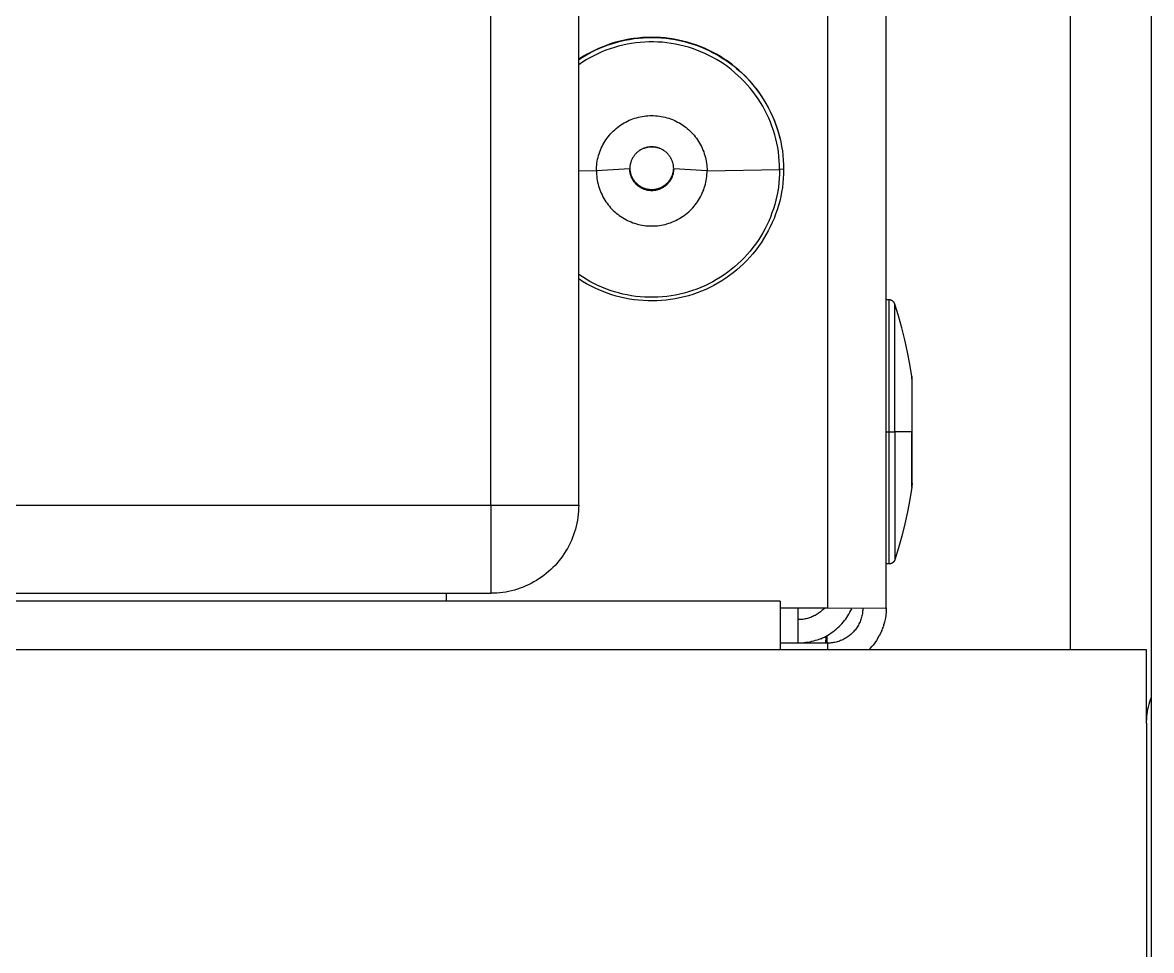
# Model space of a CAD drawing. Header units: millimetres. Extents: x -1283 to 2747, y -259 to 2557.
# Drawn here: x 1403.81 to 1442.31, y 1331.47 to 1363.1 of the extents above; entities that cross this region are included whole.
import ezdxf

# ---------------------------------------------------------------- set-up
doc = ezdxf.new("R2010")
doc.units = ezdxf.units.MM
doc.header["$MEASUREMENT"] = 0
doc.layers.add('Utwórz2D linie widoczne', color=7, linetype='Continuous', true_color=0x000000)

msp = doc.modelspace()

# ---------------------------------------------------------------- linework, layer by layer
at = {"layer": 'Utwórz2D linie widoczne'}
for p, q in [((1439.549, 1341.717), (1439.549, 2061.382)), ((1442.314, 1281.382), (1442.314, 2061.382)), ((1419.78, 1346.646), (1419.78, 2055.646)), ((1422.78, 1346.646), (1422.78, 2055.646)), ((1433.271, 1343.146), (1433.271, 2040.296)), ((1431.271, 2031.144), (1431.271, 1343.146)), ((1424.799, 1362.574), (1424.645, 1362.556)), ((1424.667, 1362.552), (1424.822, 1362.57)), ((1424.953, 1362.588), (1424.799, 1362.574)), ((1424.822, 1362.57), (1424.978, 1362.583)), ((1425.107, 1362.596), (1424.953, 1362.588)), ((1424.978, 1362.583), (1425.134, 1362.59)), ((1425.262, 1362.599), (1425.107, 1362.596)), ((1425.134, 1362.59), (1425.291, 1362.592)), ((1425.417, 1362.597), (1425.262, 1362.599)), ((1425.291, 1362.592), (1425.447, 1362.589)), ((1425.571, 1362.589), (1425.417, 1362.597)), ((1425.447, 1362.589), (1425.603, 1362.58)), ((1425.725, 1362.576), (1425.571, 1362.589)), ((1425.603, 1362.58), (1425.759, 1362.566)), ((1425.879, 1362.558), (1425.725, 1362.576)), ((1425.759, 1362.566), (1425.914, 1362.546)), ((1423.458, 1362.218), (1423.318, 1362.154)), ((1423.324, 1362.15), (1423.466, 1362.215)), ((1423.601, 1362.278), (1423.458, 1362.218)), ((1423.466, 1362.215), (1423.61, 1362.275)), ((1423.746, 1362.333), (1423.601, 1362.278)), ((1423.61, 1362.275), (1423.757, 1362.33)), ((1423.852, 1362.206), (1423.711, 1362.155)), ((1423.892, 1362.383), (1423.746, 1362.333)), ((1423.757, 1362.33), (1423.905, 1362.38)), ((1423.996, 1362.253), (1423.852, 1362.206)), ((1424.04, 1362.428), (1423.892, 1362.383)), ((1423.905, 1362.38), (1424.055, 1362.425)), ((1424.141, 1362.294), (1423.996, 1362.253)), ((1424.19, 1362.468), (1424.04, 1362.428)), ((1424.055, 1362.425), (1424.206, 1362.465)), ((1424.287, 1362.331), (1424.141, 1362.294)), ((1424.34, 1362.502), (1424.19, 1362.468)), ((1424.206, 1362.465), (1424.359, 1362.499)), ((1424.434, 1362.362), (1424.287, 1362.331)), ((1424.492, 1362.531), (1424.34, 1362.502)), ((1424.359, 1362.499), (1424.512, 1362.528)), ((1424.583, 1362.388), (1424.434, 1362.362)), ((1424.645, 1362.556), (1424.492, 1362.531)), ((1424.512, 1362.528), (1424.667, 1362.552)), ((1424.732, 1362.41), (1424.583, 1362.388)), ((1424.882, 1362.426), (1424.732, 1362.41)), ((1425.032, 1362.436), (1424.882, 1362.426)), ((1425.183, 1362.442), (1425.032, 1362.436)), ((1425.333, 1362.442), (1425.183, 1362.442)), ((1425.484, 1362.438), (1425.333, 1362.442)), ((1425.634, 1362.428), (1425.484, 1362.438)), ((1425.784, 1362.413), (1425.634, 1362.428)), ((1425.934, 1362.392), (1425.784, 1362.413)), ((1426.032, 1362.534), (1425.879, 1362.558)), ((1425.914, 1362.546), (1426.069, 1362.521)), ((1426.082, 1362.367), (1425.934, 1362.392)), ((1426.184, 1362.506), (1426.032, 1362.534)), ((1426.069, 1362.521), (1426.222, 1362.491)), ((1426.23, 1362.336), (1426.082, 1362.367)), ((1426.335, 1362.472), (1426.184, 1362.506)), ((1426.222, 1362.491), (1426.374, 1362.455)), ((1426.376, 1362.3), (1426.23, 1362.336)), ((1426.484, 1362.432), (1426.335, 1362.472)), ((1426.374, 1362.455), (1426.525, 1362.414)), ((1426.521, 1362.26), (1426.376, 1362.3)), ((1426.633, 1362.388), (1426.484, 1362.432)), ((1426.665, 1362.214), (1426.521, 1362.26)), ((1426.525, 1362.414), (1426.675, 1362.368)), ((1426.779, 1362.339), (1426.633, 1362.388)), ((1426.807, 1362.163), (1426.665, 1362.214)), ((1426.675, 1362.368), (1426.822, 1362.316)), ((1426.924, 1362.285), (1426.779, 1362.339)), ((1426.822, 1362.316), (1426.968, 1362.26)), ((1427.067, 1362.225), (1426.924, 1362.285)), ((1426.968, 1362.26), (1427.112, 1362.198)), ((1427.208, 1362.161), (1427.067, 1362.225)), ((1427.112, 1362.198), (1427.254, 1362.132)), ((1422.911, 1361.931), (1422.78, 1361.848)), ((1422.78, 1361.841), (1422.912, 1361.925)), ((1423.034, 1361.826), (1422.906, 1361.747)), ((1423.044, 1362.01), (1422.911, 1361.931)), ((1422.912, 1361.925), (1423.047, 1362.005)), ((1423.164, 1361.901), (1423.034, 1361.826)), ((1423.18, 1362.084), (1423.044, 1362.01)), ((1423.047, 1362.005), (1423.184, 1362.08)), ((1423.298, 1361.972), (1423.164, 1361.901)), ((1423.318, 1362.154), (1423.18, 1362.084)), ((1423.184, 1362.08), (1423.324, 1362.15)), ((1423.433, 1362.038), (1423.298, 1361.972)), ((1423.571, 1362.099), (1423.433, 1362.038)), ((1423.711, 1362.155), (1423.571, 1362.099)), ((1426.947, 1362.108), (1426.807, 1362.163)), ((1427.085, 1362.048), (1426.947, 1362.108)), ((1427.221, 1361.983), (1427.085, 1362.048)), ((1427.346, 1362.092), (1427.208, 1362.161)), ((1427.355, 1361.913), (1427.221, 1361.983)), ((1427.254, 1362.132), (1427.393, 1362.06)), ((1427.482, 1362.018), (1427.346, 1362.092)), ((1427.486, 1361.839), (1427.355, 1361.913)), ((1427.393, 1362.06), (1427.529, 1361.984)), ((1427.616, 1361.94), (1427.482, 1362.018)), ((1427.614, 1361.76), (1427.486, 1361.839)), ((1427.529, 1361.984), (1427.663, 1361.903)), ((1427.746, 1361.857), (1427.616, 1361.94)), ((1427.663, 1361.903), (1427.794, 1361.818)), ((1427.874, 1361.77), (1427.746, 1361.857)), ((1427.794, 1361.818), (1427.922, 1361.728)), ((1422.906, 1361.747), (1422.78, 1361.663)), ((1427.74, 1361.677), (1427.614, 1361.76)), ((1427.863, 1361.589), (1427.74, 1361.677)), ((1427.982, 1361.498), (1427.863, 1361.589)), ((1427.999, 1361.678), (1427.874, 1361.77)), ((1427.922, 1361.728), (1428.047, 1361.634)), ((1428.099, 1361.402), (1427.982, 1361.498)), ((1428.12, 1361.583), (1427.999, 1361.678)), ((1428.047, 1361.634), (1428.168, 1361.535)), ((1428.238, 1361.483), (1428.12, 1361.583)), ((1428.168, 1361.535), (1428.286, 1361.432)), ((1428.353, 1361.379), (1428.238, 1361.483)), ((1428.286, 1361.432), (1428.401, 1361.325)), ((1428.212, 1361.302), (1428.099, 1361.402)), ((1428.321, 1361.199), (1428.212, 1361.302)), ((1428.427, 1361.092), (1428.321, 1361.199)), ((1428.464, 1361.271), (1428.353, 1361.379)), ((1428.401, 1361.325), (1428.511, 1361.215)), ((1428.529, 1360.981), (1428.427, 1361.092)), ((1428.571, 1361.159), (1428.464, 1361.271)), ((1428.511, 1361.215), (1428.618, 1361.1)), ((1428.674, 1361.044), (1428.571, 1361.159)), ((1428.618, 1361.1), (1428.72, 1360.982)), ((1428.773, 1360.925), (1428.674, 1361.044)), ((1428.628, 1360.867), (1428.529, 1360.981)), ((1428.722, 1360.749), (1428.628, 1360.867)), ((1428.72, 1360.982), (1428.818, 1360.86)), ((1428.812, 1360.628), (1428.722, 1360.749)), ((1428.868, 1360.803), (1428.773, 1360.925)), ((1428.818, 1360.86), (1428.912, 1360.735)), ((1428.959, 1360.678), (1428.868, 1360.803)), ((1428.912, 1360.735), (1429.002, 1360.607)), ((1429.046, 1360.55), (1428.959, 1360.678)), ((1428.898, 1360.504), (1428.812, 1360.628)), ((1428.979, 1360.378), (1428.898, 1360.504)), ((1429.057, 1360.248), (1428.979, 1360.378)), ((1429.002, 1360.607), (1429.087, 1360.476)), ((1429.128, 1360.419), (1429.046, 1360.55)), ((1429.129, 1360.116), (1429.057, 1360.248)), ((1429.087, 1360.476), (1429.168, 1360.342)), ((1429.205, 1360.285), (1429.128, 1360.419)), ((1429.168, 1360.342), (1429.244, 1360.205)), ((1429.278, 1360.148), (1429.205, 1360.285)), ((1424.751, 1359.858), (1424.815, 1359.875)), ((1424.815, 1359.875), (1424.879, 1359.89)), ((1424.879, 1359.89), (1424.943, 1359.902)), ((1424.943, 1359.902), (1425.008, 1359.913)), ((1425.008, 1359.913), (1425.074, 1359.921)), ((1425.074, 1359.921), (1425.139, 1359.926)), ((1425.139, 1359.926), (1425.205, 1359.93)), ((1425.205, 1359.93), (1425.271, 1359.931)), ((1425.271, 1359.931), (1425.336, 1359.93)), ((1425.336, 1359.93), (1425.402, 1359.926)), ((1425.402, 1359.926), (1425.468, 1359.921)), ((1425.468, 1359.921), (1425.533, 1359.913)), ((1425.533, 1359.913), (1425.598, 1359.902)), ((1425.598, 1359.902), (1425.662, 1359.89)), ((1425.662, 1359.89), (1425.726, 1359.875)), ((1425.726, 1359.875), (1425.79, 1359.858)), ((1429.197, 1359.982), (1429.129, 1360.116)), ((1429.261, 1359.845), (1429.197, 1359.982)), ((1429.244, 1360.205), (1429.315, 1360.066)), ((1429.346, 1360.01), (1429.278, 1360.148)), ((1429.315, 1360.066), (1429.381, 1359.924)), ((1429.41, 1359.868), (1429.346, 1360.01)), ((1429.381, 1359.924), (1429.442, 1359.78)), ((1429.468, 1359.725), (1429.41, 1359.868)), ((1424.009, 1359.448), (1424.059, 1359.491)), ((1424.059, 1359.491), (1424.11, 1359.532)), ((1424.11, 1359.532), (1424.163, 1359.572)), ((1424.163, 1359.572), (1424.217, 1359.609)), ((1424.217, 1359.609), (1424.272, 1359.645)), ((1424.272, 1359.645), (1424.328, 1359.679)), ((1424.328, 1359.679), (1424.386, 1359.711)), ((1424.386, 1359.711), (1424.445, 1359.74)), ((1424.445, 1359.74), (1424.504, 1359.768)), ((1424.504, 1359.768), (1424.565, 1359.794)), ((1424.565, 1359.794), (1424.626, 1359.817)), ((1424.626, 1359.817), (1424.688, 1359.839)), ((1424.688, 1359.839), (1424.751, 1359.858)), ((1425.79, 1359.858), (1425.853, 1359.839)), ((1425.853, 1359.839), (1425.915, 1359.817)), ((1425.915, 1359.817), (1425.977, 1359.794)), ((1425.977, 1359.794), (1426.037, 1359.768)), ((1426.037, 1359.768), (1426.097, 1359.74)), ((1426.097, 1359.74), (1426.155, 1359.711)), ((1426.155, 1359.711), (1426.213, 1359.679)), ((1426.213, 1359.679), (1426.269, 1359.645)), ((1426.269, 1359.645), (1426.324, 1359.609)), ((1426.324, 1359.609), (1426.378, 1359.572)), ((1426.378, 1359.572), (1426.431, 1359.532)), ((1426.431, 1359.532), (1426.482, 1359.491)), ((1426.482, 1359.491), (1426.532, 1359.448)), ((1429.319, 1359.706), (1429.261, 1359.845)), ((1429.373, 1359.565), (1429.319, 1359.706)), ((1429.422, 1359.423), (1429.373, 1359.565)), ((1429.442, 1359.78), (1429.498, 1359.634)), ((1429.522, 1359.58), (1429.468, 1359.725)), ((1429.498, 1359.634), (1429.549, 1359.486)), ((1429.57, 1359.433), (1429.522, 1359.58)), ((1429.549, 1359.486), (1429.595, 1359.337)), ((1423.672, 1359.046), (1423.708, 1359.101)), ((1423.708, 1359.101), (1423.746, 1359.155)), ((1423.746, 1359.155), (1423.785, 1359.208)), ((1423.785, 1359.208), (1423.827, 1359.259)), ((1423.827, 1359.259), (1423.87, 1359.308)), ((1423.87, 1359.308), (1423.915, 1359.356)), ((1423.915, 1359.356), (1423.961, 1359.403)), ((1423.961, 1359.403), (1424.009, 1359.448)), ((1426.532, 1359.448), (1426.58, 1359.403)), ((1426.58, 1359.403), (1426.627, 1359.356)), ((1426.627, 1359.356), (1426.671, 1359.308)), ((1426.671, 1359.308), (1426.715, 1359.259)), ((1426.715, 1359.259), (1426.756, 1359.208)), ((1426.756, 1359.208), (1426.796, 1359.155)), ((1426.796, 1359.155), (1426.834, 1359.101)), ((1426.834, 1359.101), (1426.869, 1359.046)), ((1429.466, 1359.279), (1429.422, 1359.423)), ((1429.505, 1359.133), (1429.466, 1359.279)), ((1429.539, 1358.986), (1429.505, 1359.133)), ((1429.613, 1359.285), (1429.57, 1359.433)), ((1429.595, 1359.337), (1429.636, 1359.186)), ((1429.652, 1359.135), (1429.613, 1359.285)), ((1429.636, 1359.186), (1429.671, 1359.033)), ((1423.498, 1358.693), (1423.522, 1358.754)), ((1423.522, 1358.754), (1423.548, 1358.814)), ((1423.548, 1358.814), (1423.576, 1358.874)), ((1423.576, 1358.874), (1423.606, 1358.932)), ((1423.606, 1358.932), (1423.638, 1358.99)), ((1423.638, 1358.99), (1423.672, 1359.046)), ((1424.823, 1358.715), (1424.803, 1358.699)), ((1424.844, 1358.73), (1424.823, 1358.715)), ((1424.866, 1358.745), (1424.844, 1358.73)), ((1424.86, 1358.744), (1424.882, 1358.757)), ((1424.888, 1358.758), (1424.866, 1358.745)), ((1424.882, 1358.757), (1424.904, 1358.77)), ((1424.91, 1358.771), (1424.888, 1358.758)), ((1424.904, 1358.77), (1424.926, 1358.782)), ((1424.933, 1358.783), (1424.91, 1358.771)), ((1424.926, 1358.782), (1424.949, 1358.793)), ((1424.957, 1358.794), (1424.933, 1358.783)), ((1424.949, 1358.793), (1424.973, 1358.804)), ((1424.98, 1358.805), (1424.957, 1358.794)), ((1424.973, 1358.804), (1424.996, 1358.814)), ((1425.004, 1358.814), (1424.98, 1358.805)), ((1424.996, 1358.814), (1425.02, 1358.823)), ((1425.029, 1358.823), (1425.004, 1358.814)), ((1425.02, 1358.823), (1425.044, 1358.831)), ((1425.054, 1358.831), (1425.029, 1358.823)), ((1425.044, 1358.831), (1425.069, 1358.838)), ((1425.078, 1358.838), (1425.054, 1358.831)), ((1425.069, 1358.838), (1425.094, 1358.844)), ((1425.104, 1358.844), (1425.078, 1358.838)), ((1425.094, 1358.844), (1425.118, 1358.85)), ((1425.129, 1358.85), (1425.104, 1358.844)), ((1425.118, 1358.85), (1425.144, 1358.855)), ((1425.155, 1358.854), (1425.129, 1358.85)), ((1425.144, 1358.855), (1425.169, 1358.859)), ((1425.18, 1358.858), (1425.155, 1358.854)), ((1425.169, 1358.859), (1425.194, 1358.862)), ((1425.206, 1358.86), (1425.18, 1358.858)), ((1425.194, 1358.862), (1425.22, 1358.864)), ((1425.232, 1358.862), (1425.206, 1358.86)), ((1425.22, 1358.864), (1425.245, 1358.865)), ((1425.258, 1358.863), (1425.232, 1358.862)), ((1425.245, 1358.865), (1425.271, 1358.866)), ((1425.284, 1358.863), (1425.258, 1358.863)), ((1425.271, 1358.866), (1425.296, 1358.865)), ((1425.309, 1358.862), (1425.284, 1358.863)), ((1425.296, 1358.865), (1425.322, 1358.864)), ((1425.335, 1358.86), (1425.309, 1358.862)), ((1425.322, 1358.864), (1425.347, 1358.862)), ((1425.361, 1358.858), (1425.335, 1358.86)), ((1425.347, 1358.862), (1425.372, 1358.859)), ((1425.387, 1358.854), (1425.361, 1358.858)), ((1425.372, 1358.859), (1425.398, 1358.855)), ((1425.412, 1358.85), (1425.387, 1358.854)), ((1425.398, 1358.855), (1425.423, 1358.85)), ((1425.438, 1358.844), (1425.412, 1358.85)), ((1425.423, 1358.85), (1425.448, 1358.844)), ((1425.463, 1358.838), (1425.438, 1358.844)), ((1425.448, 1358.844), (1425.472, 1358.838)), ((1425.488, 1358.831), (1425.463, 1358.838)), ((1425.472, 1358.838), (1425.497, 1358.831)), ((1425.512, 1358.823), (1425.488, 1358.831)), ((1425.497, 1358.831), (1425.521, 1358.823)), ((1425.537, 1358.814), (1425.512, 1358.823)), ((1425.521, 1358.823), (1425.545, 1358.814)), ((1425.561, 1358.805), (1425.537, 1358.814)), ((1425.545, 1358.814), (1425.569, 1358.804)), ((1425.585, 1358.794), (1425.561, 1358.805)), ((1425.569, 1358.804), (1425.592, 1358.793)), ((1425.608, 1358.783), (1425.585, 1358.794)), ((1425.592, 1358.793), (1425.615, 1358.782)), ((1425.631, 1358.771), (1425.608, 1358.783)), ((1425.615, 1358.782), (1425.637, 1358.77)), ((1425.653, 1358.758), (1425.631, 1358.771)), ((1425.637, 1358.77), (1425.659, 1358.757)), ((1425.675, 1358.745), (1425.653, 1358.758)), ((1425.659, 1358.757), (1425.681, 1358.744)), ((1425.697, 1358.73), (1425.675, 1358.745)), ((1425.718, 1358.715), (1425.697, 1358.73)), ((1425.739, 1358.699), (1425.718, 1358.715)), ((1426.869, 1359.046), (1426.903, 1358.99)), ((1426.903, 1358.99), (1426.935, 1358.932)), ((1426.935, 1358.932), (1426.965, 1358.874)), ((1426.965, 1358.874), (1426.993, 1358.814)), ((1426.993, 1358.814), (1427.019, 1358.754)), ((1427.019, 1358.754), (1427.043, 1358.693)), ((1429.567, 1358.838), (1429.539, 1358.986)), ((1429.591, 1358.69), (1429.567, 1358.838)), ((1429.671, 1359.033), (1429.701, 1358.88)), ((1429.701, 1358.88), (1429.726, 1358.726)), ((1429.726, 1358.726), (1429.745, 1358.57)), ((1423.402, 1358.31), (1423.413, 1358.375)), ((1423.413, 1358.375), (1423.426, 1358.44)), ((1423.426, 1358.44), (1423.44, 1358.504)), ((1423.44, 1358.504), (1423.458, 1358.568)), ((1423.458, 1358.568), (1423.477, 1358.63)), ((1423.477, 1358.63), (1423.498, 1358.693)), ((1424.556, 1358.342), (1424.549, 1358.317)), ((1424.565, 1358.366), (1424.556, 1358.342)), ((1424.574, 1358.391), (1424.565, 1358.366)), ((1424.584, 1358.414), (1424.574, 1358.391)), ((1424.595, 1358.438), (1424.584, 1358.414)), ((1424.606, 1358.461), (1424.595, 1358.438)), ((1424.619, 1358.484), (1424.606, 1358.461)), ((1424.632, 1358.506), (1424.619, 1358.484)), ((1424.646, 1358.528), (1424.632, 1358.506)), ((1424.66, 1358.549), (1424.646, 1358.528)), ((1424.676, 1358.57), (1424.66, 1358.549)), ((1424.692, 1358.59), (1424.676, 1358.57)), ((1424.709, 1358.61), (1424.692, 1358.59)), ((1424.726, 1358.629), (1424.709, 1358.61)), ((1424.745, 1358.648), (1424.726, 1358.629)), ((1424.763, 1358.666), (1424.745, 1358.648)), ((1424.783, 1358.683), (1424.763, 1358.666)), ((1424.803, 1358.699), (1424.783, 1358.683)), ((1425.759, 1358.683), (1425.739, 1358.699)), ((1425.778, 1358.666), (1425.759, 1358.683)), ((1425.797, 1358.648), (1425.778, 1358.666)), ((1425.815, 1358.629), (1425.797, 1358.648)), ((1425.832, 1358.61), (1425.815, 1358.629)), ((1425.849, 1358.59), (1425.832, 1358.61)), ((1425.865, 1358.57), (1425.849, 1358.59)), ((1425.881, 1358.549), (1425.865, 1358.57)), ((1425.896, 1358.528), (1425.881, 1358.549)), ((1425.909, 1358.506), (1425.896, 1358.528)), ((1425.923, 1358.484), (1425.909, 1358.506)), ((1425.935, 1358.461), (1425.923, 1358.484)), ((1425.947, 1358.438), (1425.935, 1358.461)), ((1425.958, 1358.414), (1425.947, 1358.438)), ((1425.968, 1358.391), (1425.958, 1358.414)), ((1425.977, 1358.366), (1425.968, 1358.391)), ((1425.985, 1358.342), (1425.977, 1358.366)), ((1425.993, 1358.317), (1425.985, 1358.342)), ((1427.043, 1358.693), (1427.064, 1358.63)), ((1427.064, 1358.63), (1427.084, 1358.568)), ((1427.084, 1358.568), (1427.101, 1358.504)), ((1427.101, 1358.504), (1427.116, 1358.44)), ((1427.116, 1358.44), (1427.128, 1358.375)), ((1427.128, 1358.375), (1427.139, 1358.31)), ((1429.61, 1358.54), (1429.591, 1358.69)), ((1429.623, 1358.39), (1429.61, 1358.54)), ((1429.631, 1358.239), (1429.623, 1358.39)), ((1429.745, 1358.57), (1429.759, 1358.415)), ((1429.759, 1358.415), (1429.768, 1358.258)), ((1422.78, 1358.055), (1423.383, 1358.048)), ((1424.521, 1358.117), (1423.383, 1358.048)), ((1423.383, 1358.048), (1423.385, 1358.114)), ((1423.383, 1358.048), (1423.385, 1357.983)), ((1423.385, 1358.114), (1423.388, 1358.18)), ((1423.385, 1357.983), (1423.388, 1357.917)), ((1423.388, 1358.18), (1423.394, 1358.245)), ((1423.394, 1358.245), (1423.402, 1358.31)), ((1424.522, 1358.164), (1424.521, 1358.138)), ((1424.521, 1358.138), (1424.522, 1358.112)), ((1424.521, 1358.088), (1424.521, 1358.114)), ((1424.523, 1358.062), (1424.521, 1358.088)), ((1424.524, 1358.19), (1424.522, 1358.164)), ((1424.522, 1358.112), (1424.524, 1358.086)), ((1424.525, 1358.036), (1424.523, 1358.062)), ((1424.528, 1358.216), (1424.524, 1358.19)), ((1424.524, 1358.086), (1424.527, 1358.061)), ((1424.529, 1358.01), (1424.525, 1358.036)), ((1424.527, 1358.061), (1424.531, 1358.035)), ((1424.532, 1358.241), (1424.528, 1358.216)), ((1424.533, 1357.984), (1424.529, 1358.01)), ((1424.531, 1358.035), (1424.536, 1358.009)), ((1424.536, 1358.267), (1424.532, 1358.241)), ((1424.538, 1357.959), (1424.533, 1357.984)), ((1424.542, 1358.292), (1424.536, 1358.267)), ((1424.536, 1358.009), (1424.542, 1357.984)), ((1424.544, 1357.933), (1424.538, 1357.959)), ((1424.549, 1358.317), (1424.542, 1358.292)), ((1424.542, 1357.984), (1424.548, 1357.959)), ((1424.548, 1357.959), (1424.556, 1357.934)), ((1425.986, 1357.934), (1425.993, 1357.959)), ((1425.999, 1358.292), (1425.993, 1358.317)), ((1425.993, 1357.959), (1426, 1357.984)), ((1426.003, 1357.959), (1425.997, 1357.933)), ((1426.005, 1358.267), (1425.999, 1358.292)), ((1426, 1357.984), (1426.005, 1358.009)), ((1426.008, 1357.984), (1426.003, 1357.959)), ((1426.01, 1358.241), (1426.005, 1358.267)), ((1426.005, 1358.009), (1426.01, 1358.035)), ((1426.013, 1358.01), (1426.008, 1357.984)), ((1426.014, 1358.216), (1426.01, 1358.241)), ((1426.01, 1358.035), (1426.014, 1358.061)), ((1426.016, 1358.036), (1426.013, 1358.01)), ((1426.017, 1358.19), (1426.014, 1358.216)), ((1426.014, 1358.061), (1426.017, 1358.086)), ((1426.018, 1358.062), (1426.016, 1358.036)), ((1426.019, 1358.164), (1426.017, 1358.19)), ((1426.017, 1358.086), (1426.019, 1358.112)), ((1426.02, 1358.088), (1426.018, 1358.062)), ((1426.02, 1358.138), (1426.019, 1358.164)), ((1426.019, 1358.112), (1426.02, 1358.138)), ((1426.021, 1358.114), (1426.02, 1358.088)), ((1427.158, 1358.048), (1426.021, 1358.117)), ((1427.139, 1358.31), (1427.147, 1358.245)), ((1427.147, 1358.245), (1427.153, 1358.18)), ((1427.153, 1358.18), (1427.157, 1358.114)), ((1427.153, 1357.917), (1427.157, 1357.983)), ((1427.157, 1358.114), (1427.158, 1358.048)), ((1427.157, 1357.983), (1427.158, 1358.048)), ((1427.158, 1358.048), (1429.634, 1358.089)), ((1429.631, 1357.938), (1429.623, 1357.788)), ((1429.634, 1358.089), (1429.631, 1358.239)), ((1429.634, 1358.089), (1429.631, 1357.938)), ((1429.771, 1358.102), (1429.634, 1358.089)), ((1429.768, 1357.946), (1429.759, 1357.789)), ((1429.768, 1358.258), (1429.771, 1358.102)), ((1429.771, 1358.102), (1429.768, 1357.946)), ((1423.388, 1357.917), (1423.394, 1357.851)), ((1423.394, 1357.851), (1423.402, 1357.786)), ((1423.402, 1357.786), (1423.413, 1357.721)), ((1423.413, 1357.721), (1423.426, 1357.657)), ((1423.426, 1357.657), (1423.44, 1357.593)), ((1423.44, 1357.593), (1423.458, 1357.529)), ((1424.551, 1357.908), (1424.544, 1357.933)), ((1424.559, 1357.883), (1424.551, 1357.908)), ((1424.556, 1357.934), (1424.564, 1357.909)), ((1424.567, 1357.859), (1424.559, 1357.883)), ((1424.564, 1357.909), (1424.573, 1357.885)), ((1424.577, 1357.834), (1424.567, 1357.859)), ((1424.573, 1357.885), (1424.583, 1357.861)), ((1424.587, 1357.811), (1424.577, 1357.834)), ((1424.583, 1357.861), (1424.594, 1357.837)), ((1424.598, 1357.787), (1424.587, 1357.811)), ((1424.594, 1357.837), (1424.605, 1357.814)), ((1424.61, 1357.764), (1424.598, 1357.787)), ((1424.605, 1357.814), (1424.618, 1357.791)), ((1424.623, 1357.741), (1424.61, 1357.764)), ((1424.618, 1357.791), (1424.631, 1357.769)), ((1424.636, 1357.719), (1424.623, 1357.741)), ((1424.631, 1357.769), (1424.645, 1357.747)), ((1424.651, 1357.697), (1424.636, 1357.719)), ((1424.645, 1357.747), (1424.66, 1357.726)), ((1424.666, 1357.676), (1424.651, 1357.697)), ((1424.66, 1357.726), (1424.675, 1357.705)), ((1424.682, 1357.655), (1424.666, 1357.676)), ((1424.675, 1357.705), (1424.691, 1357.685)), ((1424.698, 1357.635), (1424.682, 1357.655)), ((1424.691, 1357.685), (1424.708, 1357.665)), ((1424.715, 1357.615), (1424.698, 1357.635)), ((1424.708, 1357.665), (1424.726, 1357.646)), ((1424.733, 1357.596), (1424.715, 1357.615)), ((1424.726, 1357.646), (1424.744, 1357.627)), ((1424.752, 1357.578), (1424.733, 1357.596)), ((1424.744, 1357.627), (1424.762, 1357.609)), ((1424.771, 1357.56), (1424.752, 1357.578)), ((1424.762, 1357.609), (1424.782, 1357.592)), ((1424.79, 1357.543), (1424.771, 1357.56)), ((1424.782, 1357.592), (1424.802, 1357.575)), ((1424.802, 1357.575), (1424.822, 1357.559)), ((1424.822, 1357.559), (1424.844, 1357.544)), ((1425.698, 1357.544), (1425.719, 1357.559)), ((1425.719, 1357.559), (1425.739, 1357.575)), ((1425.739, 1357.575), (1425.759, 1357.592)), ((1425.771, 1357.56), (1425.751, 1357.543)), ((1425.759, 1357.592), (1425.779, 1357.609)), ((1425.79, 1357.578), (1425.771, 1357.56)), ((1425.779, 1357.609), (1425.798, 1357.627)), ((1425.808, 1357.596), (1425.79, 1357.578)), ((1425.798, 1357.627), (1425.816, 1357.646)), ((1425.826, 1357.615), (1425.808, 1357.596)), ((1425.816, 1357.646), (1425.833, 1357.665)), ((1425.843, 1357.635), (1425.826, 1357.615)), ((1425.833, 1357.665), (1425.85, 1357.685)), ((1425.86, 1357.655), (1425.843, 1357.635)), ((1425.85, 1357.685), (1425.866, 1357.705)), ((1425.875, 1357.676), (1425.86, 1357.655)), ((1425.866, 1357.705), (1425.882, 1357.726)), ((1425.891, 1357.697), (1425.875, 1357.676)), ((1425.882, 1357.726), (1425.896, 1357.747)), ((1425.905, 1357.719), (1425.891, 1357.697)), ((1425.896, 1357.747), (1425.91, 1357.769)), ((1425.918, 1357.741), (1425.905, 1357.719)), ((1425.91, 1357.769), (1425.923, 1357.791)), ((1425.931, 1357.764), (1425.918, 1357.741)), ((1425.923, 1357.791), (1425.936, 1357.814)), ((1425.943, 1357.787), (1425.931, 1357.764)), ((1425.936, 1357.814), (1425.947, 1357.837)), ((1425.954, 1357.811), (1425.943, 1357.787)), ((1425.947, 1357.837), (1425.958, 1357.861)), ((1425.964, 1357.834), (1425.954, 1357.811)), ((1425.958, 1357.861), (1425.968, 1357.885)), ((1425.974, 1357.859), (1425.964, 1357.834)), ((1425.968, 1357.885), (1425.977, 1357.909)), ((1425.983, 1357.883), (1425.974, 1357.859)), ((1425.977, 1357.909), (1425.986, 1357.934)), ((1425.99, 1357.908), (1425.983, 1357.883)), ((1425.997, 1357.933), (1425.99, 1357.908)), ((1427.084, 1357.529), (1427.101, 1357.593)), ((1427.101, 1357.593), (1427.116, 1357.657)), ((1427.116, 1357.657), (1427.128, 1357.721)), ((1427.128, 1357.721), (1427.139, 1357.786)), ((1427.139, 1357.786), (1427.147, 1357.851)), ((1427.147, 1357.851), (1427.153, 1357.917)), ((1429.61, 1357.638), (1429.591, 1357.488)), ((1429.623, 1357.788), (1429.61, 1357.638)), ((1429.745, 1357.634), (1429.726, 1357.478)), ((1429.759, 1357.789), (1429.745, 1357.634)), ((1423.458, 1357.529), (1423.477, 1357.466)), ((1423.477, 1357.466), (1423.498, 1357.404)), ((1423.498, 1357.404), (1423.522, 1357.343)), ((1423.522, 1357.343), (1423.548, 1357.282)), ((1423.548, 1357.282), (1423.576, 1357.223)), ((1423.576, 1357.223), (1423.606, 1357.164)), ((1424.811, 1357.527), (1424.79, 1357.543)), ((1424.832, 1357.511), (1424.811, 1357.527)), ((1424.853, 1357.496), (1424.832, 1357.511)), ((1424.844, 1357.544), (1424.865, 1357.53)), ((1424.875, 1357.482), (1424.853, 1357.496)), ((1424.865, 1357.53), (1424.887, 1357.516)), ((1424.897, 1357.469), (1424.875, 1357.482)), ((1424.887, 1357.516), (1424.91, 1357.503)), ((1424.92, 1357.456), (1424.897, 1357.469)), ((1424.91, 1357.503), (1424.933, 1357.491)), ((1424.943, 1357.444), (1424.92, 1357.456)), ((1424.933, 1357.491), (1424.956, 1357.48)), ((1424.967, 1357.433), (1424.943, 1357.444)), ((1424.956, 1357.48), (1424.98, 1357.469)), ((1424.991, 1357.423), (1424.967, 1357.433)), ((1424.98, 1357.469), (1425.004, 1357.46)), ((1425.015, 1357.414), (1424.991, 1357.423)), ((1425.004, 1357.46), (1425.028, 1357.451)), ((1425.04, 1357.406), (1425.015, 1357.414)), ((1425.028, 1357.451), (1425.053, 1357.443)), ((1425.065, 1357.398), (1425.04, 1357.406)), ((1425.053, 1357.443), (1425.078, 1357.436)), ((1425.09, 1357.391), (1425.065, 1357.398)), ((1425.078, 1357.436), (1425.103, 1357.43)), ((1425.115, 1357.385), (1425.09, 1357.391)), ((1425.103, 1357.43), (1425.129, 1357.424)), ((1425.141, 1357.381), (1425.115, 1357.385)), ((1425.129, 1357.424), (1425.154, 1357.42)), ((1425.167, 1357.376), (1425.141, 1357.381)), ((1425.154, 1357.42), (1425.18, 1357.416)), ((1425.193, 1357.373), (1425.167, 1357.376)), ((1425.18, 1357.416), (1425.206, 1357.414)), ((1425.219, 1357.371), (1425.193, 1357.373)), ((1425.206, 1357.414), (1425.232, 1357.412)), ((1425.245, 1357.37), (1425.219, 1357.371)), ((1425.232, 1357.412), (1425.258, 1357.411)), ((1425.271, 1357.369), (1425.245, 1357.37)), ((1425.258, 1357.411), (1425.284, 1357.411)), ((1425.297, 1357.37), (1425.271, 1357.369)), ((1425.284, 1357.411), (1425.31, 1357.412)), ((1425.323, 1357.371), (1425.297, 1357.37)), ((1425.31, 1357.412), (1425.335, 1357.414)), ((1425.349, 1357.373), (1425.323, 1357.371)), ((1425.335, 1357.414), (1425.361, 1357.416)), ((1425.375, 1357.376), (1425.349, 1357.373)), ((1425.361, 1357.416), (1425.387, 1357.42)), ((1425.4, 1357.381), (1425.375, 1357.376)), ((1425.387, 1357.42), (1425.413, 1357.424)), ((1425.426, 1357.385), (1425.4, 1357.381)), ((1425.413, 1357.424), (1425.438, 1357.43)), ((1425.451, 1357.391), (1425.426, 1357.385)), ((1425.438, 1357.43), (1425.463, 1357.436)), ((1425.476, 1357.398), (1425.451, 1357.391)), ((1425.463, 1357.436), (1425.488, 1357.443)), ((1425.501, 1357.406), (1425.476, 1357.398)), ((1425.488, 1357.443), (1425.513, 1357.451)), ((1425.526, 1357.414), (1425.501, 1357.406)), ((1425.513, 1357.451), (1425.537, 1357.46)), ((1425.55, 1357.423), (1425.526, 1357.414)), ((1425.537, 1357.46), (1425.561, 1357.469)), ((1425.574, 1357.433), (1425.55, 1357.423)), ((1425.561, 1357.469), (1425.585, 1357.48)), ((1425.598, 1357.444), (1425.574, 1357.433)), ((1425.585, 1357.48), (1425.609, 1357.491)), ((1425.621, 1357.456), (1425.598, 1357.444)), ((1425.609, 1357.491), (1425.632, 1357.503)), ((1425.644, 1357.469), (1425.621, 1357.456)), ((1425.632, 1357.503), (1425.654, 1357.516)), ((1425.666, 1357.482), (1425.644, 1357.469)), ((1425.654, 1357.516), (1425.676, 1357.53)), ((1425.688, 1357.496), (1425.666, 1357.482)), ((1425.676, 1357.53), (1425.698, 1357.544)), ((1425.71, 1357.511), (1425.688, 1357.496)), ((1425.731, 1357.527), (1425.71, 1357.511)), ((1425.751, 1357.543), (1425.731, 1357.527)), ((1426.935, 1357.164), (1426.965, 1357.223)), ((1426.965, 1357.223), (1426.993, 1357.282)), ((1426.993, 1357.282), (1427.019, 1357.343)), ((1427.019, 1357.343), (1427.043, 1357.404)), ((1427.043, 1357.404), (1427.064, 1357.466)), ((1427.064, 1357.466), (1427.084, 1357.529)), ((1429.539, 1357.191), (1429.505, 1357.044)), ((1429.567, 1357.339), (1429.539, 1357.191)), ((1429.591, 1357.488), (1429.567, 1357.339)), ((1429.671, 1357.17), (1429.636, 1357.018)), ((1429.701, 1357.324), (1429.671, 1357.17)), ((1429.726, 1357.478), (1429.701, 1357.324)), ((1423.606, 1357.164), (1423.638, 1357.107)), ((1423.638, 1357.107), (1423.672, 1357.05)), ((1423.672, 1357.05), (1423.708, 1356.995)), ((1423.708, 1356.995), (1423.746, 1356.941)), ((1423.746, 1356.941), (1423.785, 1356.889)), ((1423.785, 1356.889), (1423.827, 1356.838)), ((1423.827, 1356.838), (1423.87, 1356.788)), ((1423.87, 1356.788), (1423.915, 1356.74)), ((1426.627, 1356.74), (1426.671, 1356.788)), ((1426.671, 1356.788), (1426.715, 1356.838)), ((1426.715, 1356.838), (1426.756, 1356.889)), ((1426.756, 1356.889), (1426.796, 1356.941)), ((1426.796, 1356.941), (1426.834, 1356.995)), ((1426.834, 1356.995), (1426.869, 1357.05)), ((1426.869, 1357.05), (1426.903, 1357.107)), ((1426.903, 1357.107), (1426.935, 1357.164)), ((1429.466, 1356.899), (1429.422, 1356.755)), ((1429.505, 1357.044), (1429.466, 1356.899)), ((1429.595, 1356.867), (1429.549, 1356.718)), ((1429.636, 1357.018), (1429.595, 1356.867)), ((1429.607, 1356.903), (1429.597, 1356.867)), ((1429.635, 1357.009), (1429.626, 1356.972)), ((1423.915, 1356.74), (1423.961, 1356.694)), ((1423.961, 1356.694), (1424.009, 1356.649)), ((1424.009, 1356.649), (1424.059, 1356.606)), ((1424.059, 1356.606), (1424.11, 1356.565)), ((1424.11, 1356.565), (1424.163, 1356.525)), ((1424.163, 1356.525), (1424.217, 1356.487)), ((1424.217, 1356.487), (1424.272, 1356.452)), ((1424.272, 1356.452), (1424.328, 1356.418)), ((1424.328, 1356.418), (1424.386, 1356.386)), ((1426.155, 1356.386), (1426.213, 1356.418)), ((1426.213, 1356.418), (1426.269, 1356.452)), ((1426.269, 1356.452), (1426.324, 1356.487)), ((1426.324, 1356.487), (1426.378, 1356.525)), ((1426.378, 1356.525), (1426.431, 1356.565)), ((1426.431, 1356.565), (1426.482, 1356.606)), ((1426.482, 1356.606), (1426.532, 1356.649)), ((1426.532, 1356.649), (1426.58, 1356.694)), ((1426.58, 1356.694), (1426.627, 1356.74)), ((1429.319, 1356.471), (1429.261, 1356.332)), ((1429.373, 1356.612), (1429.319, 1356.471)), ((1429.422, 1356.755), (1429.373, 1356.612)), ((1429.442, 1356.424), (1429.381, 1356.28)), ((1429.498, 1356.57), (1429.442, 1356.424)), ((1429.549, 1356.718), (1429.498, 1356.57)), ((1424.386, 1356.386), (1424.445, 1356.356)), ((1424.445, 1356.356), (1424.504, 1356.328)), ((1424.504, 1356.328), (1424.565, 1356.303)), ((1424.565, 1356.303), (1424.626, 1356.279)), ((1424.626, 1356.279), (1424.688, 1356.258)), ((1424.688, 1356.258), (1424.751, 1356.239)), ((1424.751, 1356.239), (1424.815, 1356.222)), ((1424.815, 1356.222), (1424.879, 1356.207)), ((1424.879, 1356.207), (1424.943, 1356.194)), ((1424.943, 1356.194), (1425.008, 1356.184)), ((1425.008, 1356.184), (1425.074, 1356.176)), ((1425.074, 1356.176), (1425.139, 1356.17)), ((1425.139, 1356.17), (1425.205, 1356.167)), ((1425.205, 1356.167), (1425.271, 1356.166)), ((1425.271, 1356.166), (1425.336, 1356.167)), ((1425.336, 1356.167), (1425.402, 1356.17)), ((1425.402, 1356.17), (1425.468, 1356.176)), ((1425.468, 1356.176), (1425.533, 1356.184)), ((1425.533, 1356.184), (1425.598, 1356.194)), ((1425.598, 1356.194), (1425.662, 1356.207)), ((1425.662, 1356.207), (1425.726, 1356.222)), ((1425.726, 1356.222), (1425.79, 1356.239)), ((1425.79, 1356.239), (1425.853, 1356.258)), ((1425.853, 1356.258), (1425.915, 1356.279)), ((1425.915, 1356.279), (1425.977, 1356.303)), ((1425.977, 1356.303), (1426.037, 1356.328)), ((1426.037, 1356.328), (1426.097, 1356.356)), ((1426.097, 1356.356), (1426.155, 1356.386)), ((1429.129, 1356.061), (1429.057, 1355.929)), ((1429.197, 1356.196), (1429.129, 1356.061)), ((1429.261, 1356.332), (1429.197, 1356.196)), ((1429.315, 1356.138), (1429.244, 1355.999)), ((1429.381, 1356.28), (1429.315, 1356.138)), ((1428.898, 1355.673), (1428.812, 1355.549)), ((1428.979, 1355.8), (1428.898, 1355.673)), ((1429.057, 1355.929), (1428.979, 1355.8)), ((1429.087, 1355.728), (1429.002, 1355.597)), ((1429.168, 1355.862), (1429.087, 1355.728)), ((1429.244, 1355.999), (1429.168, 1355.862)), ((1428.628, 1355.311), (1428.529, 1355.197)), ((1428.722, 1355.428), (1428.628, 1355.311)), ((1428.819, 1355.343), (1428.72, 1355.222)), ((1428.812, 1355.549), (1428.722, 1355.428)), ((1428.913, 1355.468), (1428.819, 1355.343)), ((1429.002, 1355.597), (1428.913, 1355.468)), ((1428.212, 1354.875), (1428.099, 1354.775)), ((1428.321, 1354.979), (1428.212, 1354.875)), ((1428.401, 1354.878), (1428.287, 1354.772)), ((1428.427, 1355.086), (1428.321, 1354.979)), ((1428.511, 1354.989), (1428.401, 1354.878)), ((1428.529, 1355.197), (1428.427, 1355.086)), ((1428.618, 1355.104), (1428.511, 1354.989)), ((1428.72, 1355.222), (1428.618, 1355.104)), ((1422.906, 1354.431), (1422.78, 1354.514)), ((1427.74, 1354.501), (1427.614, 1354.418)), ((1427.863, 1354.588), (1427.74, 1354.501)), ((1427.922, 1354.476), (1427.795, 1354.386)), ((1427.982, 1354.68), (1427.863, 1354.588)), ((1428.047, 1354.57), (1427.922, 1354.476)), ((1428.099, 1354.775), (1427.982, 1354.68)), ((1428.169, 1354.669), (1428.047, 1354.57)), ((1428.287, 1354.772), (1428.169, 1354.669)), ((1422.912, 1354.278), (1422.78, 1354.363)), ((1423.034, 1354.351), (1422.906, 1354.431)), ((1423.047, 1354.199), (1422.912, 1354.278)), ((1423.164, 1354.276), (1423.034, 1354.351)), ((1423.184, 1354.124), (1423.047, 1354.199)), ((1423.298, 1354.206), (1423.164, 1354.276)), ((1423.324, 1354.054), (1423.184, 1354.124)), ((1423.433, 1354.14), (1423.298, 1354.206)), ((1423.571, 1354.079), (1423.433, 1354.14)), ((1427.085, 1354.13), (1426.947, 1354.07)), ((1427.221, 1354.195), (1427.085, 1354.13)), ((1427.355, 1354.265), (1427.221, 1354.195)), ((1427.393, 1354.143), (1427.254, 1354.072)), ((1427.486, 1354.339), (1427.355, 1354.265)), ((1427.53, 1354.219), (1427.393, 1354.143)), ((1427.614, 1354.418), (1427.486, 1354.339)), ((1427.664, 1354.3), (1427.53, 1354.219)), ((1427.795, 1354.386), (1427.664, 1354.3)), ((1423.466, 1353.989), (1423.324, 1354.054)), ((1423.611, 1353.928), (1423.466, 1353.989)), ((1423.711, 1354.023), (1423.571, 1354.079)), ((1423.757, 1353.873), (1423.611, 1353.928)), ((1423.852, 1353.971), (1423.711, 1354.023)), ((1423.905, 1353.823), (1423.757, 1353.873)), ((1423.996, 1353.925), (1423.852, 1353.971)), ((1424.055, 1353.778), (1423.905, 1353.823)), ((1424.141, 1353.883), (1423.996, 1353.925)), ((1424.206, 1353.739), (1424.055, 1353.778)), ((1424.287, 1353.847), (1424.141, 1353.883)), ((1424.359, 1353.704), (1424.206, 1353.739)), ((1424.434, 1353.815), (1424.287, 1353.847)), ((1424.513, 1353.675), (1424.359, 1353.704)), ((1424.583, 1353.789), (1424.434, 1353.815)), ((1424.732, 1353.768), (1424.583, 1353.789)), ((1424.882, 1353.752), (1424.732, 1353.768)), ((1425.032, 1353.741), (1424.882, 1353.752)), ((1425.183, 1353.735), (1425.032, 1353.741)), ((1425.333, 1353.735), (1425.183, 1353.735)), ((1425.484, 1353.74), (1425.333, 1353.735)), ((1425.634, 1353.75), (1425.484, 1353.74)), ((1425.784, 1353.765), (1425.634, 1353.75)), ((1425.934, 1353.785), (1425.784, 1353.765)), ((1426.082, 1353.811), (1425.934, 1353.785)), ((1426.222, 1353.713), (1426.069, 1353.683)), ((1426.23, 1353.841), (1426.082, 1353.811)), ((1426.375, 1353.749), (1426.222, 1353.713)), ((1426.376, 1353.877), (1426.23, 1353.841)), ((1426.525, 1353.79), (1426.375, 1353.749)), ((1426.521, 1353.918), (1426.376, 1353.877)), ((1426.665, 1353.963), (1426.521, 1353.918)), ((1426.675, 1353.836), (1426.525, 1353.79)), ((1426.807, 1354.014), (1426.665, 1353.963)), ((1426.823, 1353.887), (1426.675, 1353.836)), ((1426.947, 1354.07), (1426.807, 1354.014)), ((1426.968, 1353.944), (1426.823, 1353.887)), ((1427.112, 1354.005), (1426.968, 1353.944)), ((1427.254, 1354.072), (1427.112, 1354.005)), ((1424.667, 1353.652), (1424.513, 1353.675)), ((1424.822, 1353.633), (1424.667, 1353.652)), ((1424.978, 1353.621), (1424.822, 1353.633)), ((1425.135, 1353.613), (1424.978, 1353.621)), ((1425.291, 1353.611), (1425.135, 1353.613)), ((1425.447, 1353.615), (1425.291, 1353.611)), ((1425.604, 1353.623), (1425.447, 1353.615)), ((1425.759, 1353.638), (1425.604, 1353.623)), ((1425.914, 1353.657), (1425.759, 1353.638)), ((1426.069, 1353.683), (1425.914, 1353.657)), ((1433.371, 1353.646), (1433.271, 1353.646)), ((1433.378, 1353.645), (1433.371, 1353.646)), ((1433.371, 1349.146), (1433.371, 1353.644)), ((1433.384, 1353.645), (1433.378, 1353.645)), ((1433.391, 1353.644), (1433.384, 1353.645)), ((1433.398, 1353.644), (1433.391, 1353.644)), ((1433.405, 1353.643), (1433.398, 1353.644)), ((1433.412, 1353.641), (1433.405, 1353.643)), ((1433.419, 1353.64), (1433.412, 1353.641)), ((1433.425, 1353.638), (1433.419, 1353.64)), ((1433.432, 1353.636), (1433.425, 1353.638)), ((1433.439, 1353.634), (1433.432, 1353.636)), ((1433.445, 1353.631), (1433.439, 1353.634)), ((1433.451, 1353.628), (1433.445, 1353.631)), ((1433.458, 1353.626), (1433.451, 1353.628)), ((1433.464, 1353.622), (1433.458, 1353.626)), ((1433.47, 1353.619), (1433.464, 1353.622)), ((1433.476, 1353.616), (1433.47, 1353.619)), ((1433.482, 1353.612), (1433.476, 1353.616)), ((1433.488, 1353.608), (1433.482, 1353.612)), ((1433.493, 1353.604), (1433.488, 1353.608)), ((1433.498, 1353.599), (1433.493, 1353.604)), ((1433.504, 1353.595), (1433.498, 1353.599)), ((1433.509, 1353.59), (1433.504, 1353.595)), ((1433.514, 1353.585), (1433.509, 1353.59)), ((1433.519, 1353.58), (1433.514, 1353.585)), ((1433.523, 1353.575), (1433.519, 1353.58)), ((1433.527, 1353.57), (1433.523, 1353.575)), ((1433.532, 1353.564), (1433.527, 1353.57)), ((1433.536, 1353.558), (1433.532, 1353.564)), ((1433.54, 1353.553), (1433.536, 1353.558)), ((1433.543, 1353.547), (1433.54, 1353.553)), ((1433.547, 1353.541), (1433.543, 1353.547)), ((1433.55, 1353.535), (1433.547, 1353.541)), ((1433.553, 1353.528), (1433.55, 1353.535)), ((1433.555, 1353.522), (1433.553, 1353.528)), ((1433.558, 1353.515), (1433.555, 1353.522)), ((1433.56, 1353.509), (1433.558, 1353.515)), ((1433.56, 1349.146), (1433.56, 1353.508)), ((1433.69, 1353.101), (1433.562, 1353.505)), ((1433.805, 1352.693), (1433.69, 1353.101)), ((1433.908, 1352.282), (1433.805, 1352.693)), ((1433.999, 1351.868), (1433.908, 1352.282)), ((1434.076, 1351.452), (1433.999, 1351.868)), ((1434.141, 1351.033), (1434.076, 1351.452)), ((1434.141, 1351.033), (1434.141, 1349.146)), ((1434.145, 1350.993), (1434.142, 1351.025)), ((1434.148, 1350.96), (1434.145, 1350.993)), ((1434.15, 1350.928), (1434.148, 1350.96)), ((1434.15, 1350.896), (1434.15, 1350.928)), ((1434.15, 1349.146), (1434.15, 1350.896)), ((1433.271, 1349.146), (1433.371, 1349.146)), ((1433.371, 1349.146), (1433.56, 1349.146)), ((1433.371, 1344.647), (1433.371, 1349.146)), ((1434.141, 1349.146), (1433.56, 1349.146)), ((1433.56, 1349.146), (1433.56, 1344.783)), ((1434.141, 1347.258), (1434.141, 1349.146)), ((1434.142, 1349.146), (1434.15, 1349.146)), ((1434.15, 1347.396), (1434.15, 1349.146)), ((1434.141, 1347.258), (1434.076, 1346.839)), ((1434.145, 1347.298), (1434.142, 1347.266)), ((1434.148, 1347.331), (1434.145, 1347.298)), ((1434.15, 1347.363), (1434.148, 1347.331)), ((1434.15, 1347.396), (1434.15, 1347.363)), ((1434.076, 1346.839), (1433.999, 1346.423)), ((1385.78, 1346.646), (1419.78, 1346.646)), ((1419.78, 1346.646), (1422.78, 1346.646)), ((1419.78, 1346.646), (1419.78, 1343.646)), ((1422.773, 1346.441), (1422.765, 1346.339)), ((1422.779, 1346.543), (1422.773, 1346.441)), ((1422.78, 1346.646), (1422.779, 1346.543)), ((1433.999, 1346.423), (1433.908, 1346.009)), ((1422.718, 1346.035), (1422.695, 1345.935)), ((1422.737, 1346.136), (1422.718, 1346.035)), ((1422.752, 1346.237), (1422.737, 1346.136)), ((1422.765, 1346.339), (1422.752, 1346.237)), ((1433.908, 1346.009), (1433.805, 1345.598)), ((1422.607, 1345.641), (1422.571, 1345.545)), ((1422.64, 1345.738), (1422.607, 1345.641)), ((1422.669, 1345.836), (1422.64, 1345.738)), ((1422.695, 1345.935), (1422.669, 1345.836)), ((1422.444, 1345.265), (1422.395, 1345.175)), ((1422.49, 1345.357), (1422.444, 1345.265)), ((1422.532, 1345.45), (1422.49, 1345.357)), ((1422.571, 1345.545), (1422.532, 1345.45)), ((1433.805, 1345.598), (1433.69, 1345.19)), ((1422.231, 1344.915), (1422.171, 1344.833)), ((1422.289, 1345), (1422.231, 1344.915)), ((1422.344, 1345.087), (1422.289, 1345)), ((1422.395, 1345.175), (1422.344, 1345.087)), ((1433.69, 1345.19), (1433.562, 1344.786)), ((1421.902, 1344.524), (1421.828, 1344.453)), ((1421.973, 1344.598), (1421.902, 1344.524)), ((1422.042, 1344.674), (1421.973, 1344.598)), ((1422.108, 1344.752), (1422.042, 1344.674)), ((1422.171, 1344.833), (1422.108, 1344.752)), ((1433.371, 1344.646), (1433.271, 1344.646)), ((1433.378, 1344.646), (1433.371, 1344.646)), ((1433.384, 1344.646), (1433.378, 1344.646)), ((1433.391, 1344.647), (1433.384, 1344.646)), ((1433.398, 1344.647), (1433.391, 1344.647)), ((1433.405, 1344.649), (1433.398, 1344.647)), ((1433.412, 1344.65), (1433.405, 1344.649)), ((1433.419, 1344.651), (1433.412, 1344.65)), ((1433.425, 1344.653), (1433.419, 1344.651)), ((1433.432, 1344.655), (1433.425, 1344.653)), ((1433.439, 1344.657), (1433.432, 1344.655)), ((1433.445, 1344.66), (1433.439, 1344.657)), ((1433.451, 1344.663), (1433.445, 1344.66)), ((1433.458, 1344.665), (1433.451, 1344.663)), ((1433.464, 1344.669), (1433.458, 1344.665)), ((1433.47, 1344.672), (1433.464, 1344.669)), ((1433.476, 1344.676), (1433.47, 1344.672)), ((1433.482, 1344.679), (1433.476, 1344.676)), ((1433.488, 1344.683), (1433.482, 1344.679)), ((1433.493, 1344.687), (1433.488, 1344.683)), ((1433.498, 1344.692), (1433.493, 1344.687)), ((1433.504, 1344.696), (1433.498, 1344.692)), ((1433.509, 1344.701), (1433.504, 1344.696)), ((1433.514, 1344.706), (1433.509, 1344.701)), ((1433.519, 1344.711), (1433.514, 1344.706)), ((1433.523, 1344.716), (1433.519, 1344.711)), ((1433.527, 1344.721), (1433.523, 1344.716)), ((1433.532, 1344.727), (1433.527, 1344.721)), ((1433.536, 1344.733), (1433.532, 1344.727)), ((1433.54, 1344.738), (1433.536, 1344.733)), ((1433.543, 1344.744), (1433.54, 1344.738)), ((1433.547, 1344.75), (1433.543, 1344.744)), ((1433.55, 1344.756), (1433.547, 1344.75)), ((1433.553, 1344.763), (1433.55, 1344.756)), ((1433.555, 1344.769), (1433.553, 1344.763)), ((1433.558, 1344.776), (1433.555, 1344.769)), ((1433.56, 1344.782), (1433.558, 1344.776)), ((1421.339, 1344.082), (1421.251, 1344.031)), ((1421.426, 1344.137), (1421.339, 1344.082)), ((1421.51, 1344.195), (1421.426, 1344.137)), ((1421.593, 1344.255), (1421.51, 1344.195)), ((1421.674, 1344.318), (1421.593, 1344.255)), ((1421.752, 1344.384), (1421.674, 1344.318)), ((1421.828, 1344.453), (1421.752, 1344.384)), ((1420.391, 1343.708), (1420.29, 1343.689)), ((1420.491, 1343.731), (1420.391, 1343.708)), ((1420.59, 1343.757), (1420.491, 1343.731)), ((1420.688, 1343.786), (1420.59, 1343.757)), ((1420.785, 1343.819), (1420.688, 1343.786)), ((1420.881, 1343.855), (1420.785, 1343.819)), ((1420.976, 1343.894), (1420.881, 1343.855)), ((1421.069, 1343.936), (1420.976, 1343.894)), ((1421.161, 1343.982), (1421.069, 1343.936)), ((1421.251, 1344.031), (1421.161, 1343.982)), ((1429.65, 1343.382), (1144.65, 1343.382)), ((1385.78, 1343.646), (1419.78, 1343.646)), ((1418.271, 1343.382), (1418.271, 1343.646)), ((1419.883, 1343.647), (1419.78, 1343.646)), ((1419.985, 1343.653), (1419.883, 1343.647)), ((1420.087, 1343.661), (1419.985, 1343.653)), ((1420.189, 1343.673), (1420.087, 1343.661)), ((1420.29, 1343.689), (1420.189, 1343.673)), ((1429.65, 1343.382), (1429.65, 1341.717)), ((1429.65, 1343.146), (1431.271, 1343.146)), ((1430.271, 1341.946), (1430.271, 1343.146)), ((1430.913, 1342.932), (1430.878, 1342.911)), ((1430.948, 1342.955), (1430.913, 1342.932)), ((1430.982, 1342.979), (1430.948, 1342.955)), ((1431.014, 1343.004), (1430.982, 1342.979)), ((1431.047, 1343.03), (1431.014, 1343.004)), ((1431.078, 1343.057), (1431.047, 1343.03)), ((1431.108, 1343.086), (1431.078, 1343.057)), ((1431.137, 1343.115), (1431.108, 1343.086)), ((1431.165, 1343.146), (1431.137, 1343.115)), ((1431.271, 1343.146), (1433.249, 1343.138)), ((1431.963, 1342.879), (1431.998, 1342.938)), ((1431.998, 1342.938), (1432.032, 1342.998)), ((1432.032, 1342.998), (1432.063, 1343.058)), ((1432.063, 1343.058), (1432.092, 1343.12)), ((1432.455, 1342.952), (1432.448, 1342.912)), ((1432.461, 1342.993), (1432.455, 1342.952)), ((1432.465, 1343.034), (1432.461, 1342.993)), ((1432.469, 1343.075), (1432.465, 1343.034)), ((1432.47, 1343.116), (1432.469, 1343.075)), ((1433.249, 1343.138), (1433.271, 1343.146)), ((1433.259, 1342.931), (1433.252, 1342.873)), ((1433.265, 1342.989), (1433.259, 1342.931)), ((1433.268, 1343.048), (1433.265, 1342.989)), ((1433.268, 1343.048), (1433.269, 1343.056)), ((1433.271, 1343.146), (1433.269, 1343.056)), ((1430.31, 1342.746), (1430.271, 1342.746)), ((1430.349, 1342.748), (1430.31, 1342.746)), ((1430.388, 1342.751), (1430.349, 1342.748)), ((1430.427, 1342.756), (1430.388, 1342.751)), ((1430.466, 1342.762), (1430.427, 1342.756)), ((1430.505, 1342.769), (1430.466, 1342.762)), ((1430.543, 1342.777), (1430.505, 1342.769)), ((1430.581, 1342.786), (1430.543, 1342.777)), ((1430.619, 1342.797), (1430.581, 1342.786)), ((1430.656, 1342.809), (1430.619, 1342.797)), ((1430.693, 1342.822), (1430.656, 1342.809)), ((1430.73, 1342.837), (1430.693, 1342.822)), ((1430.768, 1342.853), (1430.73, 1342.837)), ((1430.805, 1342.871), (1430.768, 1342.853)), ((1430.842, 1342.89), (1430.805, 1342.871)), ((1430.878, 1342.911), (1430.842, 1342.89)), ((1431.662, 1342.508), (1431.71, 1342.557)), ((1431.71, 1342.557), (1431.757, 1342.607)), ((1431.757, 1342.607), (1431.802, 1342.658)), ((1431.802, 1342.658), (1431.845, 1342.712)), ((1431.845, 1342.712), (1431.886, 1342.766)), ((1431.886, 1342.766), (1431.925, 1342.822)), ((1431.925, 1342.822), (1431.963, 1342.879)), ((1432.321, 1342.564), (1432.3, 1342.529)), ((1432.34, 1342.601), (1432.321, 1342.564)), ((1432.358, 1342.638), (1432.34, 1342.601)), ((1432.375, 1342.676), (1432.358, 1342.638)), ((1432.39, 1342.714), (1432.375, 1342.676)), ((1432.404, 1342.753), (1432.39, 1342.714)), ((1432.417, 1342.792), (1432.404, 1342.753)), ((1432.429, 1342.831), (1432.417, 1342.792)), ((1432.439, 1342.871), (1432.429, 1342.831)), ((1432.448, 1342.912), (1432.439, 1342.871)), ((1433.185, 1342.565), (1433.164, 1342.502)), ((1433.185, 1342.565), (1433.193, 1342.595)), ((1433.211, 1342.66), (1433.193, 1342.595)), ((1433.222, 1342.708), (1433.211, 1342.662)), ((1433.211, 1342.66), (1433.211, 1342.662)), ((1433.232, 1342.755), (1433.222, 1342.708)), ((1433.232, 1342.755), (1433.233, 1342.757)), ((1433.243, 1342.815), (1433.233, 1342.757)), ((1433.252, 1342.873), (1433.243, 1342.815)), ((1431.099, 1342.125), (1431.161, 1342.154)), ((1431.161, 1342.154), (1431.221, 1342.186)), ((1431.221, 1342.186), (1431.281, 1342.219)), ((1431.226, 1342.133), (1431.229, 1342.19)), ((1431.248, 1342.201), (1431.242, 1341.946)), ((1431.281, 1342.219), (1431.339, 1342.255)), ((1431.339, 1342.255), (1431.397, 1342.293)), ((1431.397, 1342.293), (1431.452, 1342.332)), ((1431.452, 1342.332), (1431.507, 1342.373)), ((1431.507, 1342.373), (1431.56, 1342.417)), ((1431.56, 1342.417), (1431.612, 1342.462)), ((1431.612, 1342.462), (1431.662, 1342.508)), ((1431.966, 1342.168), (1431.932, 1342.145)), ((1432, 1342.192), (1431.966, 1342.168)), ((1432.032, 1342.218), (1432, 1342.192)), ((1432.063, 1342.245), (1432.032, 1342.218)), ((1432.094, 1342.272), (1432.063, 1342.245)), ((1432.123, 1342.301), (1432.094, 1342.272)), ((1432.152, 1342.331), (1432.123, 1342.301)), ((1432.179, 1342.362), (1432.152, 1342.331)), ((1432.206, 1342.393), (1432.179, 1342.362)), ((1432.231, 1342.426), (1432.206, 1342.393)), ((1432.255, 1342.459), (1432.231, 1342.426)), ((1432.278, 1342.494), (1432.255, 1342.459)), ((1432.3, 1342.529), (1432.278, 1342.494)), ((1433.034, 1342.203), (1432.988, 1342.121)), ((1433.034, 1342.203), (1433.036, 1342.206)), ((1433.079, 1342.29), (1433.036, 1342.206)), ((1433.079, 1342.29), (1433.08, 1342.294)), ((1433.118, 1342.38), (1433.08, 1342.294)), ((1433.118, 1342.38), (1433.13, 1342.409)), ((1433.154, 1342.472), (1433.13, 1342.409)), ((1433.154, 1342.472), (1433.164, 1342.502)), ((1431.271, 1341.946), (1429.65, 1341.946)), ((1430.336, 1341.947), (1430.271, 1341.946)), ((1430.401, 1341.95), (1430.336, 1341.947)), ((1430.467, 1341.955), (1430.401, 1341.95)), ((1430.532, 1341.963), (1430.467, 1341.955)), ((1430.596, 1341.972), (1430.532, 1341.963)), ((1430.661, 1341.984), (1430.596, 1341.972)), ((1430.725, 1341.998), (1430.661, 1341.984)), ((1430.788, 1342.014), (1430.725, 1341.998)), ((1430.851, 1342.032), (1430.788, 1342.014)), ((1430.914, 1342.052), (1430.851, 1342.032)), ((1430.975, 1342.074), (1430.914, 1342.052)), ((1431.036, 1342.098), (1430.975, 1342.074)), ((1431.036, 1342.098), (1431.099, 1342.125)), ((1431.203, 1341.948), (1431.202, 1341.947)), ((1431.204, 1341.95), (1431.203, 1341.948)), ((1431.205, 1341.953), (1431.204, 1341.951)), ((1431.204, 1341.951), (1431.204, 1341.95)), ((1431.206, 1341.956), (1431.205, 1341.954)), ((1431.205, 1341.954), (1431.205, 1341.953)), ((1431.207, 1341.959), (1431.206, 1341.957)), ((1431.206, 1341.957), (1431.206, 1341.956)), ((1431.208, 1341.964), (1431.207, 1341.962)), ((1431.207, 1341.962), (1431.207, 1341.96)), ((1431.207, 1341.96), (1431.207, 1341.959)), ((1431.208, 1341.964), (1431.215, 1342.02)), ((1431.215, 1342.02), (1431.222, 1342.077)), ((1431.222, 1342.077), (1431.226, 1342.133)), ((1431.271, 1341.946), (1431.271, 1341.717)), ((1431.312, 1341.946), (1431.271, 1341.946)), ((1431.353, 1341.948), (1431.312, 1341.946)), ((1431.394, 1341.952), (1431.353, 1341.948)), ((1431.435, 1341.957), (1431.394, 1341.952)), ((1431.476, 1341.963), (1431.435, 1341.957)), ((1431.516, 1341.971), (1431.476, 1341.963)), ((1431.557, 1341.98), (1431.516, 1341.971)), ((1431.596, 1341.991), (1431.557, 1341.98)), ((1431.636, 1342.002), (1431.596, 1341.991)), ((1431.675, 1342.016), (1431.636, 1342.002)), ((1431.714, 1342.03), (1431.675, 1342.016)), ((1431.752, 1342.046), (1431.714, 1342.03)), ((1431.789, 1342.063), (1431.752, 1342.046)), ((1431.826, 1342.082), (1431.789, 1342.063)), ((1431.862, 1342.101), (1431.826, 1342.082)), ((1431.898, 1342.122), (1431.862, 1342.101)), ((1431.932, 1342.145), (1431.898, 1342.122)), ((1432.685, 1341.731), (1432.731, 1341.779)), ((1432.731, 1341.779), (1432.776, 1341.829)), ((1432.776, 1341.829), (1432.82, 1341.88)), ((1432.877, 1341.954), (1432.82, 1341.88)), ((1432.877, 1341.954), (1432.88, 1341.958)), ((1432.934, 1342.034), (1432.88, 1341.958)), ((1432.934, 1342.034), (1432.936, 1342.038)), ((1432.986, 1342.117), (1432.936, 1342.038)), ((1432.986, 1342.117), (1432.988, 1342.121)), ((1442.15, 1341.717), (1142.15, 1341.717)), ((1432.685, 1341.731), (1432.67, 1341.717)), ((1442.15, 1339.217), (1442.15, 1341.717)), ((1442.214, 1339.777), (1442.235, 1339.861)), ((1442.235, 1339.861), (1442.258, 1339.944)), ((1442.258, 1339.944), (1442.285, 1340.026)), ((1442.285, 1340.026), (1442.314, 1340.108)), ((1442.16, 1339.435), (1442.169, 1339.521)), ((1442.169, 1339.521), (1442.181, 1339.607)), ((1442.181, 1339.607), (1442.196, 1339.692)), ((1442.196, 1339.692), (1442.214, 1339.777)), ((1442.15, 1339.217), (1442.15, 1304.217)), ((1442.151, 1339.262), (1442.154, 1339.349)), ((1442.154, 1339.349), (1442.16, 1339.435))]:
    msp.add_line(p, q, dxfattribs=at)

doc.saveas('drawing.dxf')
